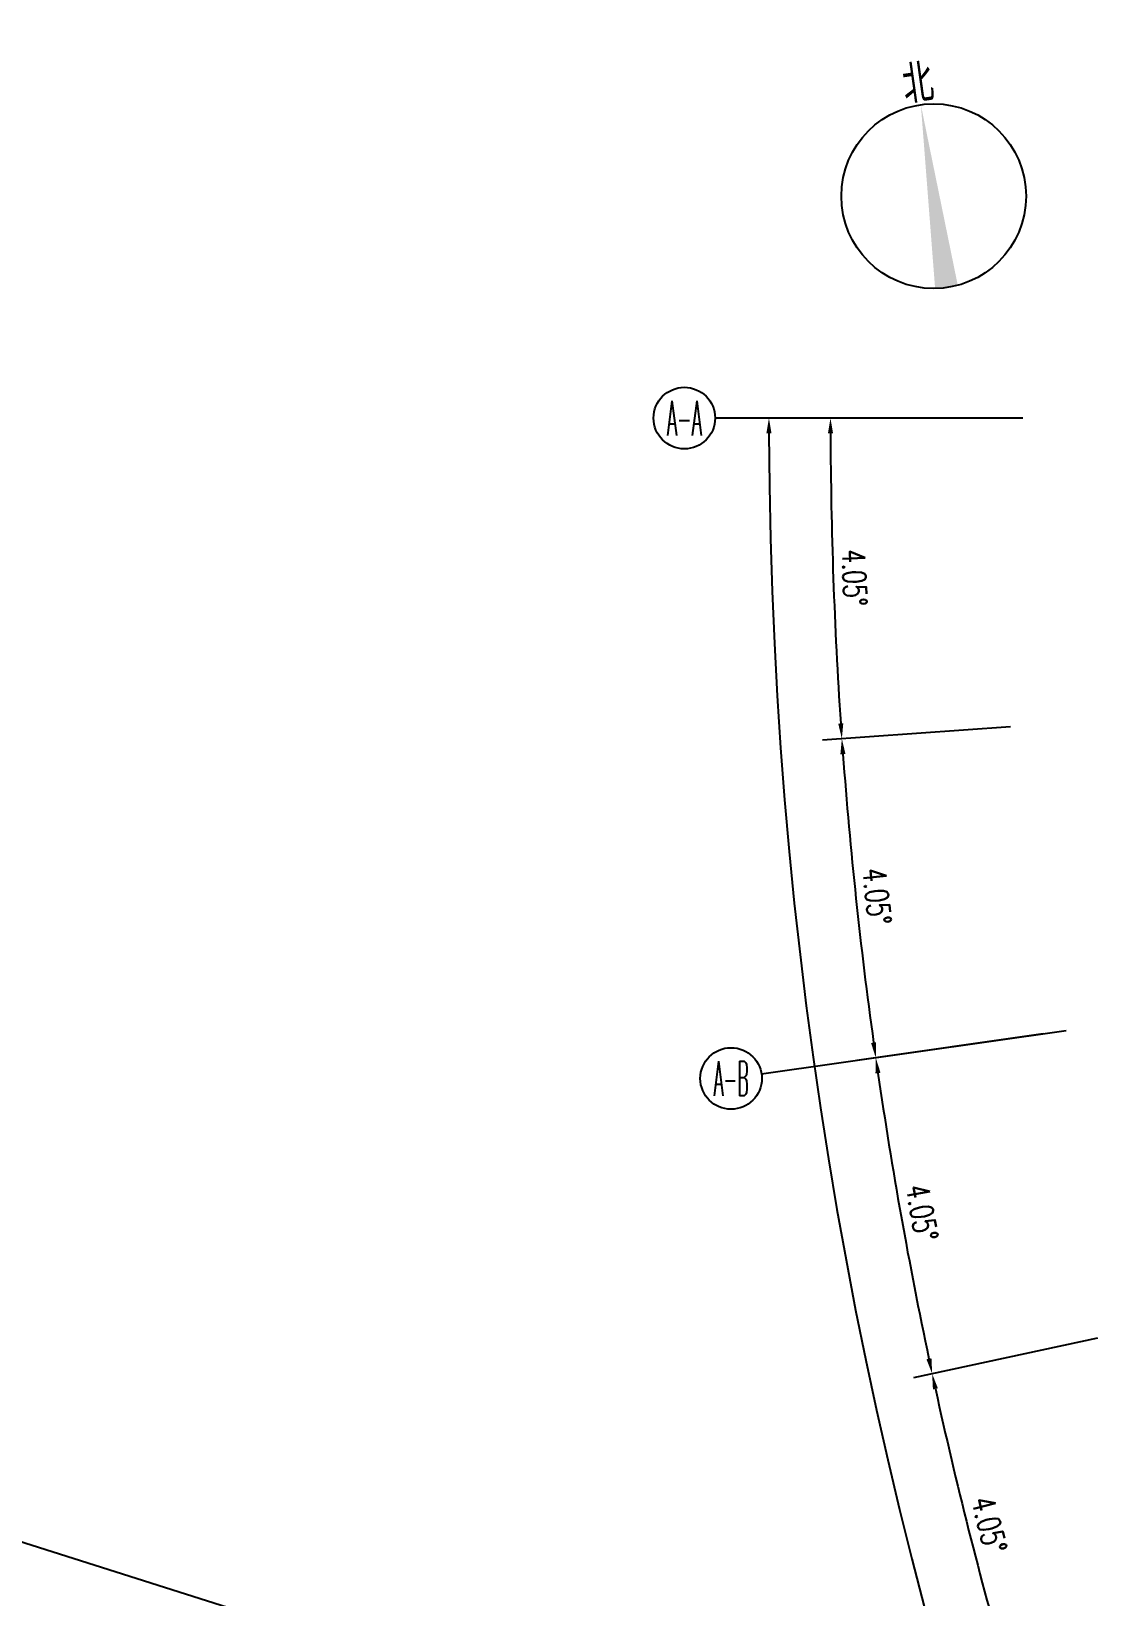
# Model space of a CAD drawing. Extents: x 13680 to 1640314, y -473492 to 65390.
# Drawn here: x 1452231 to 1466185, y -402797 to -382457 of the extents above; entities that cross this region are included whole.
import ezdxf
from ezdxf.enums import TextEntityAlignment as Align

# ---------------------------------------------------------------- set-up
doc = ezdxf.new("R2010")
doc.units = 0
doc.header["$LTSCALE"] = 1000
doc.header["$MEASUREMENT"] = 0
doc.linetypes.add('DASH', pattern=[0.35, 0.25, -0.1])
for name, color, linetype in [('AXIS', 1, 'Continuous'), ('AXIS_TEXT', 7, 'Continuous'), ('LINE', 123, 'Continuous'), ('WALL', 255, 'Continuous'), ('WINDOW', 2, 'Continuous'), ('WIRE-照明', 120, 'Continuous')]:
    doc.layers.add(name, color=color, linetype=linetype)
doc.styles.add('_HZTXT', font='txt.shx', dxfattribs={"width": 0.8, "bigfont": 'HZTXT.shx'})
doc.styles.add('_TCH_AXIS', font='COMPLEX', dxfattribs={"bigfont": 'GBCBIG'})
doc.styles.add('_TCH_DIM_T3', font='SIMPLEX', dxfattribs={"width": 0.705882, "bigfont": 'GBCBIG'})
doc.dimstyles.new('_TCH_ARROW&&100', dxfattribs={"dimtxt": 297.5, "dimasz": 200, "dimexe": 250, "dimexo": 300, "dimgap": 126.25, "dimtad": 1, "dimdec": 0, "dimzin": 0, "dimdsep": 46, "dimtxsty": '_TCH_DIM_T3', "dimcen": 0.09, "dimclrt": 7, "dimazin": 2, "dimtfac": 1, "dimtdec": 0, "dimtix": 1, "dimtmove": 2, "dimatfit": 3, "dimfxl": 1, "dimtolj": 1, "dimtzin": 0, "dimarcsym": 0})

# ---------------------------------------------------------------- blocks, each defined once
blk = doc.blocks.new('*D358')
at = {"layer": 'AXIS', "color": 0, "lineweight": -2, "transparency": 16777216}
for p, q in [((1497471, -403645), (1494221, -403645)), ((1545386, -459746), (1544877, -462956))]:
    blk.add_line(p, q, dxfattribs=at)
blk.add_arc((1554271, -403645), 59800, 180.19165, 260.80826, dxfattribs=at)
at = {"layer": 'AXIS', "color": 0, "transparency": 16777216}
for points in [[(1494438, -403845), (1494505, -403845), (1494471, -403645)], [(1544724, -462645), (1544714, -462710), (1544916, -462709)]]:
    blk.add_solid(points, dxfattribs=at)
at = {"layer": 'Defpoints', "color": 0, "transparency": 16777216}
for p in [(1497771, -403645), (1554271, -403645), (1500989, -430794), (1545433, -459450)]:
    blk.add_point(p, dxfattribs=at)
at = {"layer": 'AXIS', "color": 7, "transparency": 16777216, "insert": (1509008, -442304), "char_height": 297.5, "attachment_point": 5, "rotation": 310.5, "style": '_TCH_DIM_T3'}
blk.add_mtext('\\A1;81°', dxfattribs=at)
blk = doc.blocks.new('*D366')
at = {"layer": 'AXIS', "color": 0, "lineweight": -2, "transparency": 16777216}
for p, q in [((1515071, -403645), (1518321, -403645)), ((1548139, -442363), (1548647, -439153))]:
    blk.add_line(p, q, dxfattribs=at)
blk.add_arc((1554271, -403645), 36200, 180.3166, 260.6833, dxfattribs=at)
at = {"layer": 'AXIS', "color": 0, "transparency": 16777216}
for points in [[(1518039, -403845), (1518105, -403845), (1518071, -403645)], [(1548416, -439335), (1548406, -439401), (1548608, -439400)]]:
    blk.add_solid(points, dxfattribs=at)
at = {"layer": 'Defpoints', "color": 0, "transparency": 16777216}
for p in [(1514771, -403645), (1554271, -403645), (1522017, -420080), (1548092, -442659)]:
    blk.add_point(p, dxfattribs=at)
at = {"layer": 'AXIS', "color": 7, "transparency": 16777216, "insert": (1526954, -426977), "char_height": 297.5, "attachment_point": 5, "rotation": 310.5, "style": '_TCH_DIM_T3'}
blk.add_mtext('\\A1;81°', dxfattribs=at)
blk = doc.blocks.new('*D373')
at = {"layer": 'AXIS', "color": 0, "lineweight": -2, "transparency": 16777216}
for p, q in [((1579164, -403645), (1576714, -403645)), ((1579306, -407657), (1576862, -407830))]:
    blk.add_line(p, q, dxfattribs=at)
blk.add_arc((1635964, -403645), 59000, 180.19425, 183.85578, dxfattribs=at)
at = {"layer": 'AXIS', "color": 0, "transparency": 16777216}
for points in [[(1576931, -403845), (1576998, -403845), (1576964, -403645)], [(1577131, -407610), (1577065, -407615), (1577112, -407812)]]:
    blk.add_solid(points, dxfattribs=at)
at = {"layer": 'Defpoints', "color": 0, "transparency": 16777216}
for p in [(1579464, -403645), (1635964, -403645), (1576981, -405035), (1579606, -407636)]:
    blk.add_point(p, dxfattribs=at)
at = {"layer": 'AXIS', "color": 7, "transparency": 16777216, "insert": (1577276, -405720), "char_height": 297.5, "attachment_point": 5, "rotation": 272.025, "style": '_TCH_DIM_T3'}
blk.add_mtext('\\A1;4.05°', dxfattribs=at)
blk = doc.blocks.new('*D374')
at = {"layer": 'AXIS', "color": 0, "lineweight": -2, "transparency": 16777216}
for p, q in [((1579306, -407657), (1576862, -407830)), ((1579731, -411648), (1577306, -411994))]:
    blk.add_line(p, q, dxfattribs=at)
blk.add_arc((1635964, -403645), 59000, 184.24423, 187.90568, dxfattribs=at)
at = {"layer": 'AXIS', "color": 0, "transparency": 16777216}
for points in [[(1577093, -408014), (1577159, -408009), (1577112, -407812)], [(1577558, -411756), (1577492, -411765), (1577553, -411958)]]:
    blk.add_solid(points, dxfattribs=at)
at = {"layer": 'Defpoints', "color": 0, "transparency": 16777216}
for p in [(1635964, -403645), (1579606, -407636), (1577226, -409198), (1580028, -411606)]:
    blk.add_point(p, dxfattribs=at)
at = {"layer": 'AXIS', "color": 7, "transparency": 16777216, "insert": (1577569, -409860), "char_height": 297.5, "attachment_point": 5, "rotation": 276.075, "style": '_TCH_DIM_T3'}
blk.add_mtext('\\A1;4.05°', dxfattribs=at)
blk = doc.blocks.new('*D375')
at = {"layer": 'AXIS', "color": 0, "lineweight": -2, "transparency": 16777216}
for p, q in [((1579731, -411648), (1577306, -411994)), ((1580437, -415600), (1578042, -416116))]:
    blk.add_line(p, q, dxfattribs=at)
blk.add_arc((1635964, -403645), 59000, 188.29413, 191.95608, dxfattribs=at)
at = {"layer": 'AXIS', "color": 0, "transparency": 16777216}
for points in [[(1577549, -412161), (1577615, -412152), (1577553, -411958)], [(1578277, -415861), (1578212, -415875), (1578286, -416063)]]:
    blk.add_solid(points, dxfattribs=at)
at = {"layer": 'Defpoints', "color": 0, "transparency": 16777216}
for p in [(1635964, -403645), (1580028, -411606), (1577765, -413332), (1580730, -415537)]:
    blk.add_point(p, dxfattribs=at)
at = {"layer": 'AXIS', "color": 7, "transparency": 16777216, "insert": (1578154, -413969), "char_height": 297.5, "attachment_point": 5, "rotation": 280.1251, "style": '_TCH_DIM_T3'}
blk.add_mtext('\\A1;4.05°', dxfattribs=at)
blk = doc.blocks.new('*D376')
at = {"layer": 'AXIS', "color": 0, "lineweight": -2, "transparency": 16777216}
for p, q in [((1580437, -415600), (1578042, -416116)), ((1581420, -419492), (1579067, -420176))]:
    blk.add_line(p, q, dxfattribs=at)
blk.add_arc((1635964, -403645), 59000, 192.34452, 196.00578, dxfattribs=at)
at = {"layer": 'AXIS', "color": 0, "transparency": 16777216}
for points in [[(1578296, -416266), (1578361, -416252), (1578286, -416063)], [(1579284, -419904), (1579220, -419923), (1579307, -420106)]]:
    blk.add_solid(points, dxfattribs=at)
at = {"layer": 'Defpoints', "color": 0, "transparency": 16777216}
for p in [(1635964, -403645), (1580730, -415537), (1578595, -417419), (1581708, -419408)]:
    blk.add_point(p, dxfattribs=at)
at = {"layer": 'AXIS', "color": 7, "transparency": 16777216, "insert": (1579028, -418026), "char_height": 297.5, "attachment_point": 5, "rotation": 284.1752, "style": '_TCH_DIM_T3'}
blk.add_mtext('\\A1;4.05°', dxfattribs=at)
blk = doc.blocks.new('*D388')
at = {"layer": 'AXIS', "color": 0, "lineweight": -2, "transparency": 16777216}
for p, q in [((1579164, -403645), (1575914, -403645)), ((1627079, -459746), (1626570, -462956))]:
    blk.add_line(p, q, dxfattribs=at)
blk.add_arc((1635964, -403645), 59800, 180.19165, 260.80826, dxfattribs=at)
at = {"layer": 'AXIS', "color": 0, "transparency": 16777216}
for points in [[(1576131, -403845), (1576198, -403845), (1576164, -403645)], [(1626417, -462645), (1626407, -462710), (1626610, -462709)]]:
    blk.add_solid(points, dxfattribs=at)
at = {"layer": 'Defpoints', "color": 0, "transparency": 16777216}
for p in [(1579464, -403645), (1635964, -403645), (1582682, -430794), (1627126, -459450)]:
    blk.add_point(p, dxfattribs=at)
at = {"layer": 'AXIS', "color": 7, "transparency": 16777216, "insert": (1590701, -442304), "char_height": 297.5, "attachment_point": 5, "rotation": 310.5, "style": '_TCH_DIM_T3'}
blk.add_mtext('\\A1;81°', dxfattribs=at)
blk = doc.blocks.new('4FX')
at = {"layer": 'LINE', "color": 8, "linetype": 'DASH', "ltscale": 2}
blk.add_arc((1554271.3, -403645.3), 55400, 179.17262, 261.82632, dxfattribs=at)
at = {"layer": 'LINE', "linetype": 'DASH', "ltscale": 2}
blk.add_arc((1554271.3, -403645.3), 40400, 178.86539, 262.13356, dxfattribs=at)
at = {"layer": 'WINDOW'}
for radius, start, end in [(40867, 179.53315, 261.46579), (40800, 179.43829, 261.56064), (54800, 179.79091, 261.20908), (41000, 179.72053, 261.27841), (40933, 179.62629, 261.37265)]:
    blk.add_arc((1554271.3, -403645.3), radius, start, end, dxfattribs=at)
at = {"layer": 'WALL', "color": 2, "style": '_HZTXT', "width": 0.8, "flags": 8}
blk.add_attdef('北', text='', height=500, rotation=8, dxfattribs=at).set_placement((1496404.1, -399276.5), align=Align.MIDDLE)
at = {"layer": 'AXIS'}
for base, p1, p2, picture, middle in [((1500989.1, -430793.9), (1497771.3, -403645.3), (1545432.6, -459449.7), '*D358', (1509008.1, -442303.7)), ((1522016.9, -420079.8), (1514771.3, -403645.3), (1548092.1, -442659), '*D366', (1526953.7, -426976.7))]:
    dim = blk.add_angular_dim_3p(base=base, center=(1554271.3, -403645.3), p1=p1, p2=p2, dimstyle='_TCH_ARROW&&100', dxfattribs=at)
    dim.commit()
    dim.dimension.update_dxf_attribs({"geometry": picture, "text_midpoint": middle})
blk = doc.blocks.new('5FX')
at = {"layer": 'AXIS'}
for p, q in [((1579464.4, -403645.3), (1575464.4, -403645.3)), ((1580028.1, -411606.1), (1576068, -412169.7))]:
    blk.add_line(p, q, dxfattribs=at)
for centre, radius in [((1578306, -400761.9), 1200), ((1575064.4, -403645.3), 400), ((1575672, -412226.1), 400)]:
    blk.add_circle(centre, radius, dxfattribs=at)
at = {"layer": 'AXIS', "color": 8}
blk.add_solid([(1578324.3, -401961.8), (1578619.1, -401920.4), (1578139, -399573.6)], dxfattribs=at)
at = {"layer": 'AXIS_TEXT', "style": '_TCH_AXIS'}
for s, width, p, p2 in [('A-A', 0.323077, (1574838.1, -403871.6), (1575290.7, -403871.6)), ('A-B', 0.328125, (1575445.7, -412452.4), (1575898.2, -412452.4))]:
    blk.add_text(s, height=452.55, dxfattribs=dict(at, width=width)).set_placement(p, p2, align=Align.FIT)
at = {"layer": 'WALL', "color": 2, "style": '_HZTXT', "width": 0.8, "flags": 8}
blk.add_attdef('北', text='', height=500, rotation=8, dxfattribs=at).set_placement((1578097.3, -399276.5), align=Align.MIDDLE)
at = {"layer": 'AXIS'}
for base, p1, p2, picture, middle in [((1582682.2, -430793.9), (1579464.4, -403645.3), (1627125.8, -459449.7), '*D388', (1590701.2, -442303.7)), ((1576980.8, -405035.4), (1579464.4, -403645.3), (1579605.5, -407635.7), '*D373', (1577276.1, -405720.4)), ((1577226.3, -409197.7), (1579605.5, -407635.7), (1580028.1, -411606.1), '*D374', (1577569.2, -409860.1)), ((1577765.1, -413332.4), (1580028.1, -411606.1), (1580730.1, -415537.3), '*D375', (1578154, -413969.1)), ((1578594.6, -417418.8), (1580730.1, -415537.3), (1581707.8, -419408.3), '*D376', (1579027.5, -418026.3))]:
    dim = blk.add_angular_dim_3p(base=base, center=(1635964.4, -403645.3), p1=p1, p2=p2, dimstyle='_TCH_ARROW&&100', dxfattribs=at)
    dim.commit()
    dim.dimension.update_dxf_attribs({"geometry": picture, "text_midpoint": middle})

msp = doc.modelspace()

# ---------------------------------------------------------------- linework, layer by layer
at = {"layer": 'WIRE-照明'}
msp.add_line((1481644.048, -411430.993), (1390016.454, -382457.261), dxfattribs=at)

# ---------------------------------------------------------------- block references
msp.add_blockref('4FX', (-80245.639, 16162.546))
ref = msp.add_blockref('5FX', (-114344.346, 16162.546))
ref.add_attrib('北', '北', dxfattribs={"layer": 'WALL', "color": 2, "height": 500, "rotation": 8, "style": '_HZTXT', "width": 0.8}).set_placement((1463752.916, -383113.982), align=Align.MIDDLE)

doc.saveas('drawing.dxf')
